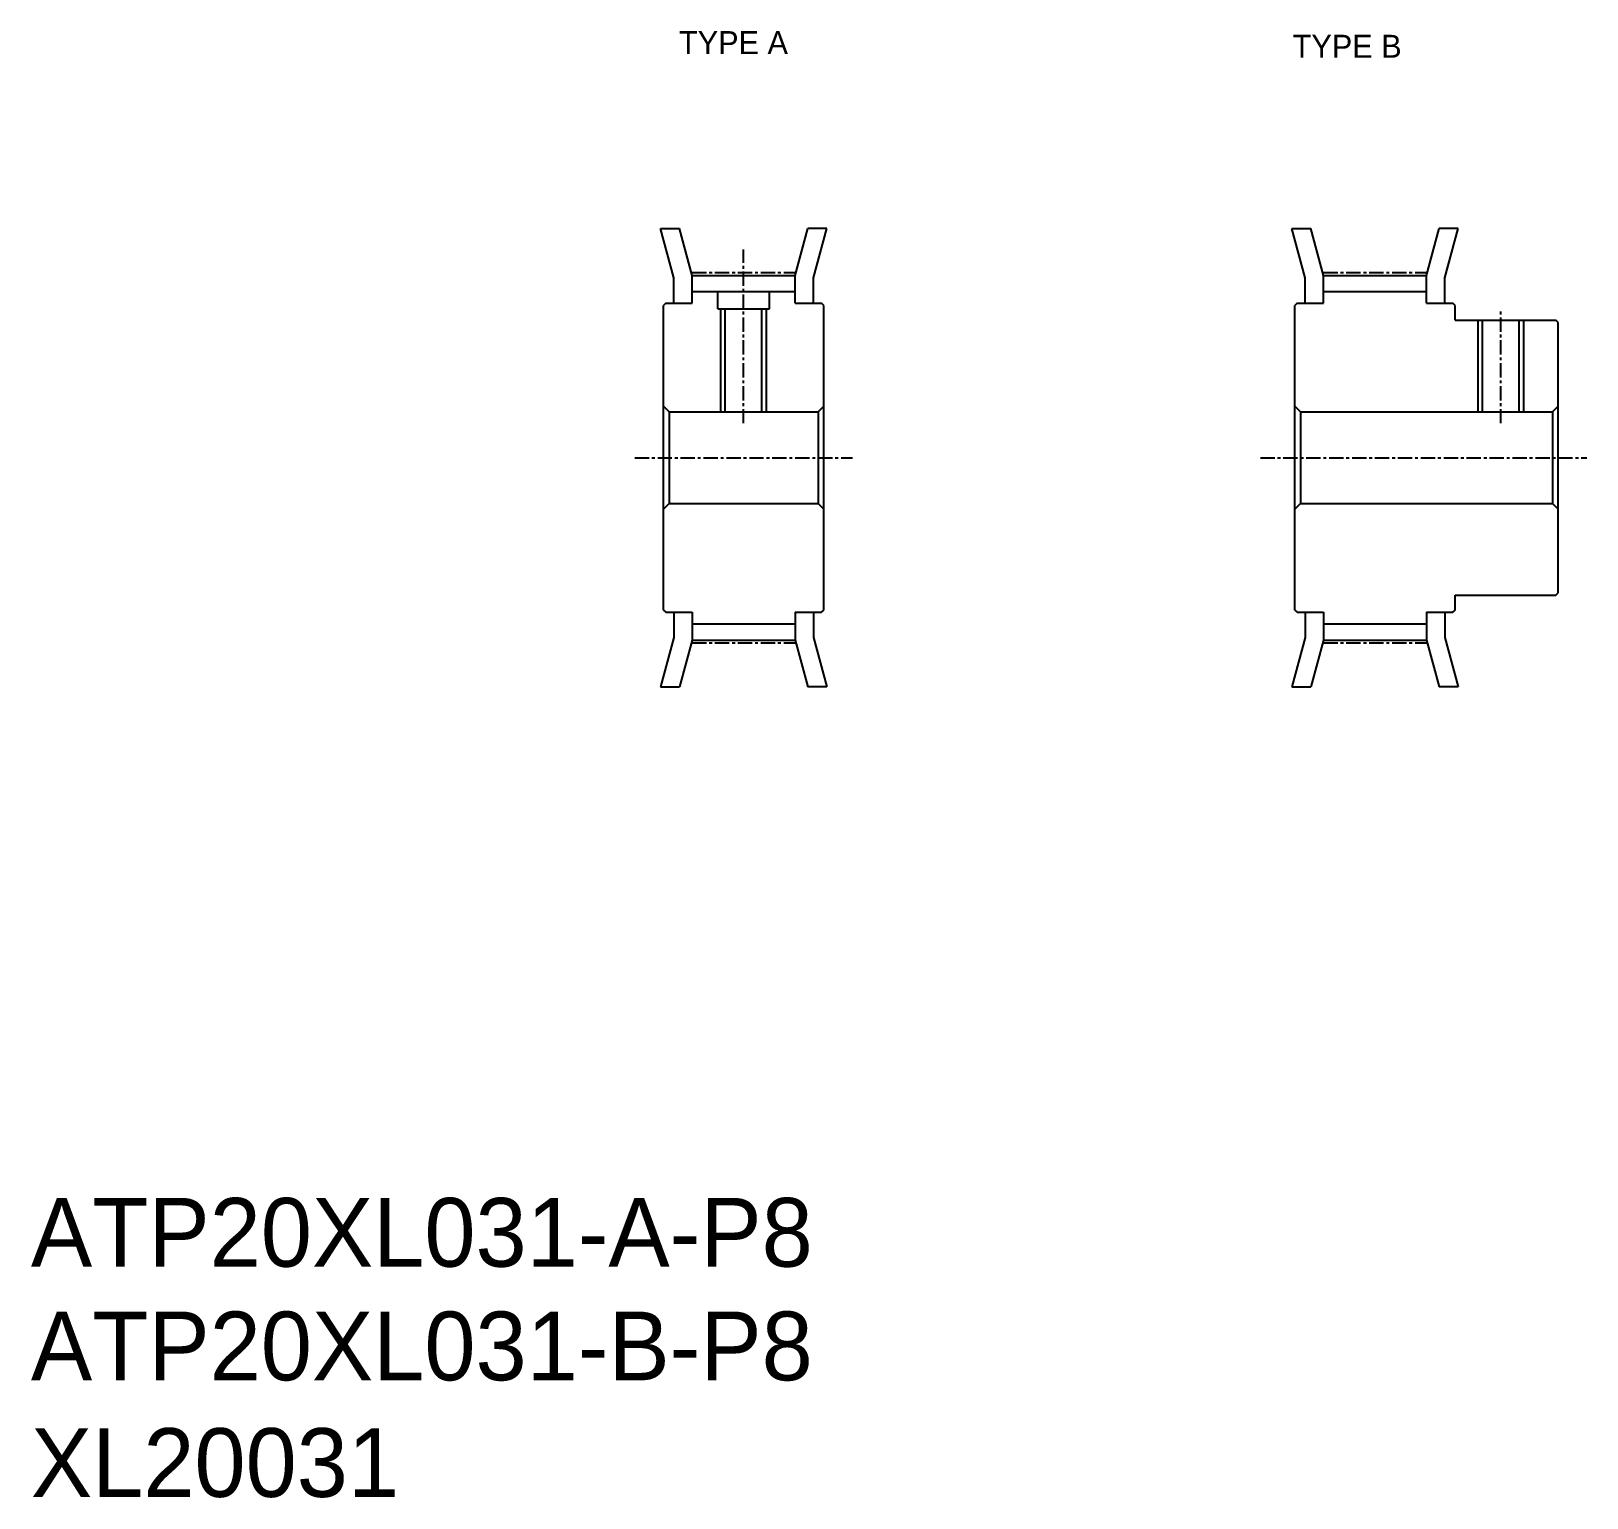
# Model space of a CAD drawing. Extents: x -286 to -150, y -61 to 67.
import ezdxf

# ---------------------------------------------------------------- set-up
doc = ezdxf.new("R2010")
doc.units = 0
doc.linetypes.add('CENTER', pattern=[2, 1.25, -0.25, 0.25, -0.25])
doc.layers.get('0').update_dxf_attribs({"linetype": 'CONTINUOUS'})
doc.layers.add('CENTER', color=1, linetype='CENTER')

msp = doc.modelspace()

# ---------------------------------------------------------------- linework, layer by layer
for p, q in [((-231.04, 49.92), (-229.38, 49.92)), ((-229.89, 45.62), (-231.04, 49.92)), ((-228.29, 45.83), (-229.38, 49.92)), ((-219.29, 45.83), (-218.19, 49.92)), ((-216.54, 49.92), (-218.19, 49.92)), ((-217.69, 45.62), (-216.54, 49.92)), ((-174.79, 45.62), (-175.95, 49.92)), ((-175.95, 49.92), (-174.29, 49.92)), ((-173.19, 45.83), (-174.29, 49.92)), ((-164.19, 45.83), (-163.1, 49.92)), ((-161.44, 49.92), (-163.1, 49.92)), ((-162.59, 45.62), (-161.44, 49.92)), ((-229.89, 43.42), (-229.89, 45.62)), ((-228.29, 45.83), (-219.29, 45.83)), ((-228.29, 43.42), (-228.29, 45.83)), ((-219.29, 43.42), (-219.29, 45.83)), ((-217.69, 43.42), (-217.69, 45.62)), ((-174.79, 43.42), (-174.79, 45.62)), ((-173.19, 45.83), (-164.19, 45.83)), ((-173.19, 43.42), (-173.19, 45.83)), ((-164.19, 43.42), (-164.19, 45.83)), ((-162.59, 43.42), (-162.59, 45.62)), ((-228.29, 44.43), (-219.29, 44.43)), ((-226.04, 42.92), (-226.04, 44.43)), ((-221.54, 42.92), (-221.54, 44.43)), ((-173.19, 44.43), (-164.19, 44.43)), ((-230.59, 43.42), (-230.79, 43.22)), ((-230.79, 16.62), (-230.79, 43.22)), ((-230.59, 43.42), (-228.29, 43.42)), ((-226.04, 42.92), (-221.54, 42.92)), ((-225.39, 33.92), (-225.39, 42.92)), ((-222.19, 33.92), (-222.19, 42.92)), ((-219.29, 43.42), (-216.99, 43.42)), ((-216.79, 43.22), (-216.99, 43.42)), ((-216.79, 16.62), (-216.79, 43.22)), ((-175.49, 43.42), (-175.69, 43.22)), ((-175.69, 16.62), (-175.69, 43.22)), ((-175.49, 43.42), (-173.19, 43.42)), ((-164.19, 43.42), (-161.89, 43.42)), ((-161.69, 43.22), (-161.89, 43.42)), ((-161.69, 41.92), (-161.69, 43.22)), ((-161.69, 41.92), (-152.89, 41.92)), ((-159.29, 33.92), (-159.29, 41.92)), ((-156.09, 33.92), (-156.09, 41.92)), ((-152.69, 41.72), (-152.89, 41.92)), ((-152.69, 18.12), (-152.69, 41.72)), ((-230.29, 33.92), (-230.79, 34.42)), ((-217.29, 33.92), (-216.79, 34.42)), ((-175.19, 33.92), (-175.69, 34.42)), ((-153.19, 33.92), (-152.69, 34.42)), ((-230.29, 33.92), (-217.29, 33.92)), ((-230.29, 33.92), (-230.29, 25.92)), ((-217.29, 33.92), (-217.29, 25.92)), ((-175.19, 33.92), (-153.19, 33.92)), ((-175.19, 33.92), (-175.19, 25.92)), ((-153.19, 33.92), (-153.19, 25.92)), ((-230.79, 25.42), (-230.29, 25.92)), ((-230.29, 25.92), (-217.29, 25.92)), ((-216.79, 25.42), (-217.29, 25.92)), ((-175.69, 25.42), (-175.19, 25.92)), ((-175.19, 25.92), (-153.19, 25.92)), ((-152.69, 25.42), (-153.19, 25.92)), ((-161.69, 17.92), (-152.89, 17.92)), ((-161.69, 16.62), (-161.69, 17.92)), ((-152.89, 17.92), (-152.69, 18.12)), ((-230.79, 16.62), (-230.59, 16.42)), ((-230.59, 16.42), (-228.29, 16.42)), ((-229.89, 16.42), (-229.89, 14.21)), ((-228.29, 16.42), (-228.29, 14)), ((-219.29, 16.42), (-219.29, 14)), ((-219.29, 16.42), (-216.99, 16.42)), ((-217.69, 16.42), (-217.69, 14.21)), ((-216.99, 16.42), (-216.79, 16.62)), ((-175.69, 16.62), (-175.49, 16.42)), ((-175.49, 16.42), (-173.19, 16.42)), ((-174.79, 16.42), (-174.79, 14.21)), ((-173.19, 16.42), (-173.19, 14)), ((-164.19, 16.42), (-164.19, 14)), ((-164.19, 16.42), (-161.89, 16.42)), ((-162.59, 16.42), (-162.59, 14.21)), ((-161.89, 16.42), (-161.69, 16.62)), ((-228.29, 15.4), (-219.29, 15.4)), ((-173.19, 15.4), (-164.19, 15.4)), ((-229.89, 14.21), (-231.04, 9.92)), ((-228.29, 14), (-229.38, 9.92)), ((-228.29, 14), (-219.29, 14)), ((-219.29, 14), (-218.19, 9.92)), ((-217.69, 14.21), (-216.54, 9.92)), ((-174.79, 14.21), (-175.95, 9.92)), ((-173.19, 14), (-174.29, 9.92)), ((-173.19, 14), (-164.19, 14)), ((-164.19, 14), (-163.1, 9.92)), ((-162.59, 14.21), (-161.44, 9.92)), ((-231.04, 9.92), (-229.38, 9.92)), ((-216.54, 9.92), (-218.19, 9.92)), ((-175.95, 9.92), (-174.29, 9.92)), ((-161.44, 9.92), (-163.1, 9.92))]:
    msp.add_line(p, q)
at = {"color": 3, "linetype": 'BYBLOCK'}
for p, q in [((-225.79, 33.92), (-225.79, 42.92)), ((-221.79, 33.92), (-221.79, 42.92)), ((-159.69, 33.92), (-159.69, 41.92)), ((-155.69, 33.92), (-155.69, 41.92))]:
    msp.add_line(p, q, dxfattribs=at)
at = {"layer": 'CENTER', "color": 1, "linetype": 'CENTER'}
for p, q in [((-223.79, 32.92), (-223.79, 48.09)), ((-228.29, 46.09), (-219.29, 46.09)), ((-173.19, 46.09), (-164.19, 46.09)), ((-157.69, 32.92), (-157.69, 42.92)), ((-233.29, 29.92), (-214.29, 29.92)), ((-178.69, 29.92), (-150.19, 29.92)), ((-228.29, 13.75), (-219.29, 13.75)), ((-173.19, 13.75), (-164.19, 13.75))]:
    msp.add_line(p, q, dxfattribs=at)

# ---------------------------------------------------------------- texts
for s, p in [('TYPE A', (-229.43, 65.16)), ('TYPE B', (-175.87, 64.84))]:
    msp.add_text(s, height=2).set_placement(p)
at = {"color": 7, "linetype": 'CONTINUOUS'}
for s, p in [('ATP20XL031-A-P8', (-285.99, -40.71)), ('ATP20XL031-B-P8', (-285.99, -50.63)), ('XL20031', (-285.99, -60.81))]:
    msp.add_text(s, height=6, dxfattribs=at).set_placement(p)

doc.saveas('drawing.dxf')
